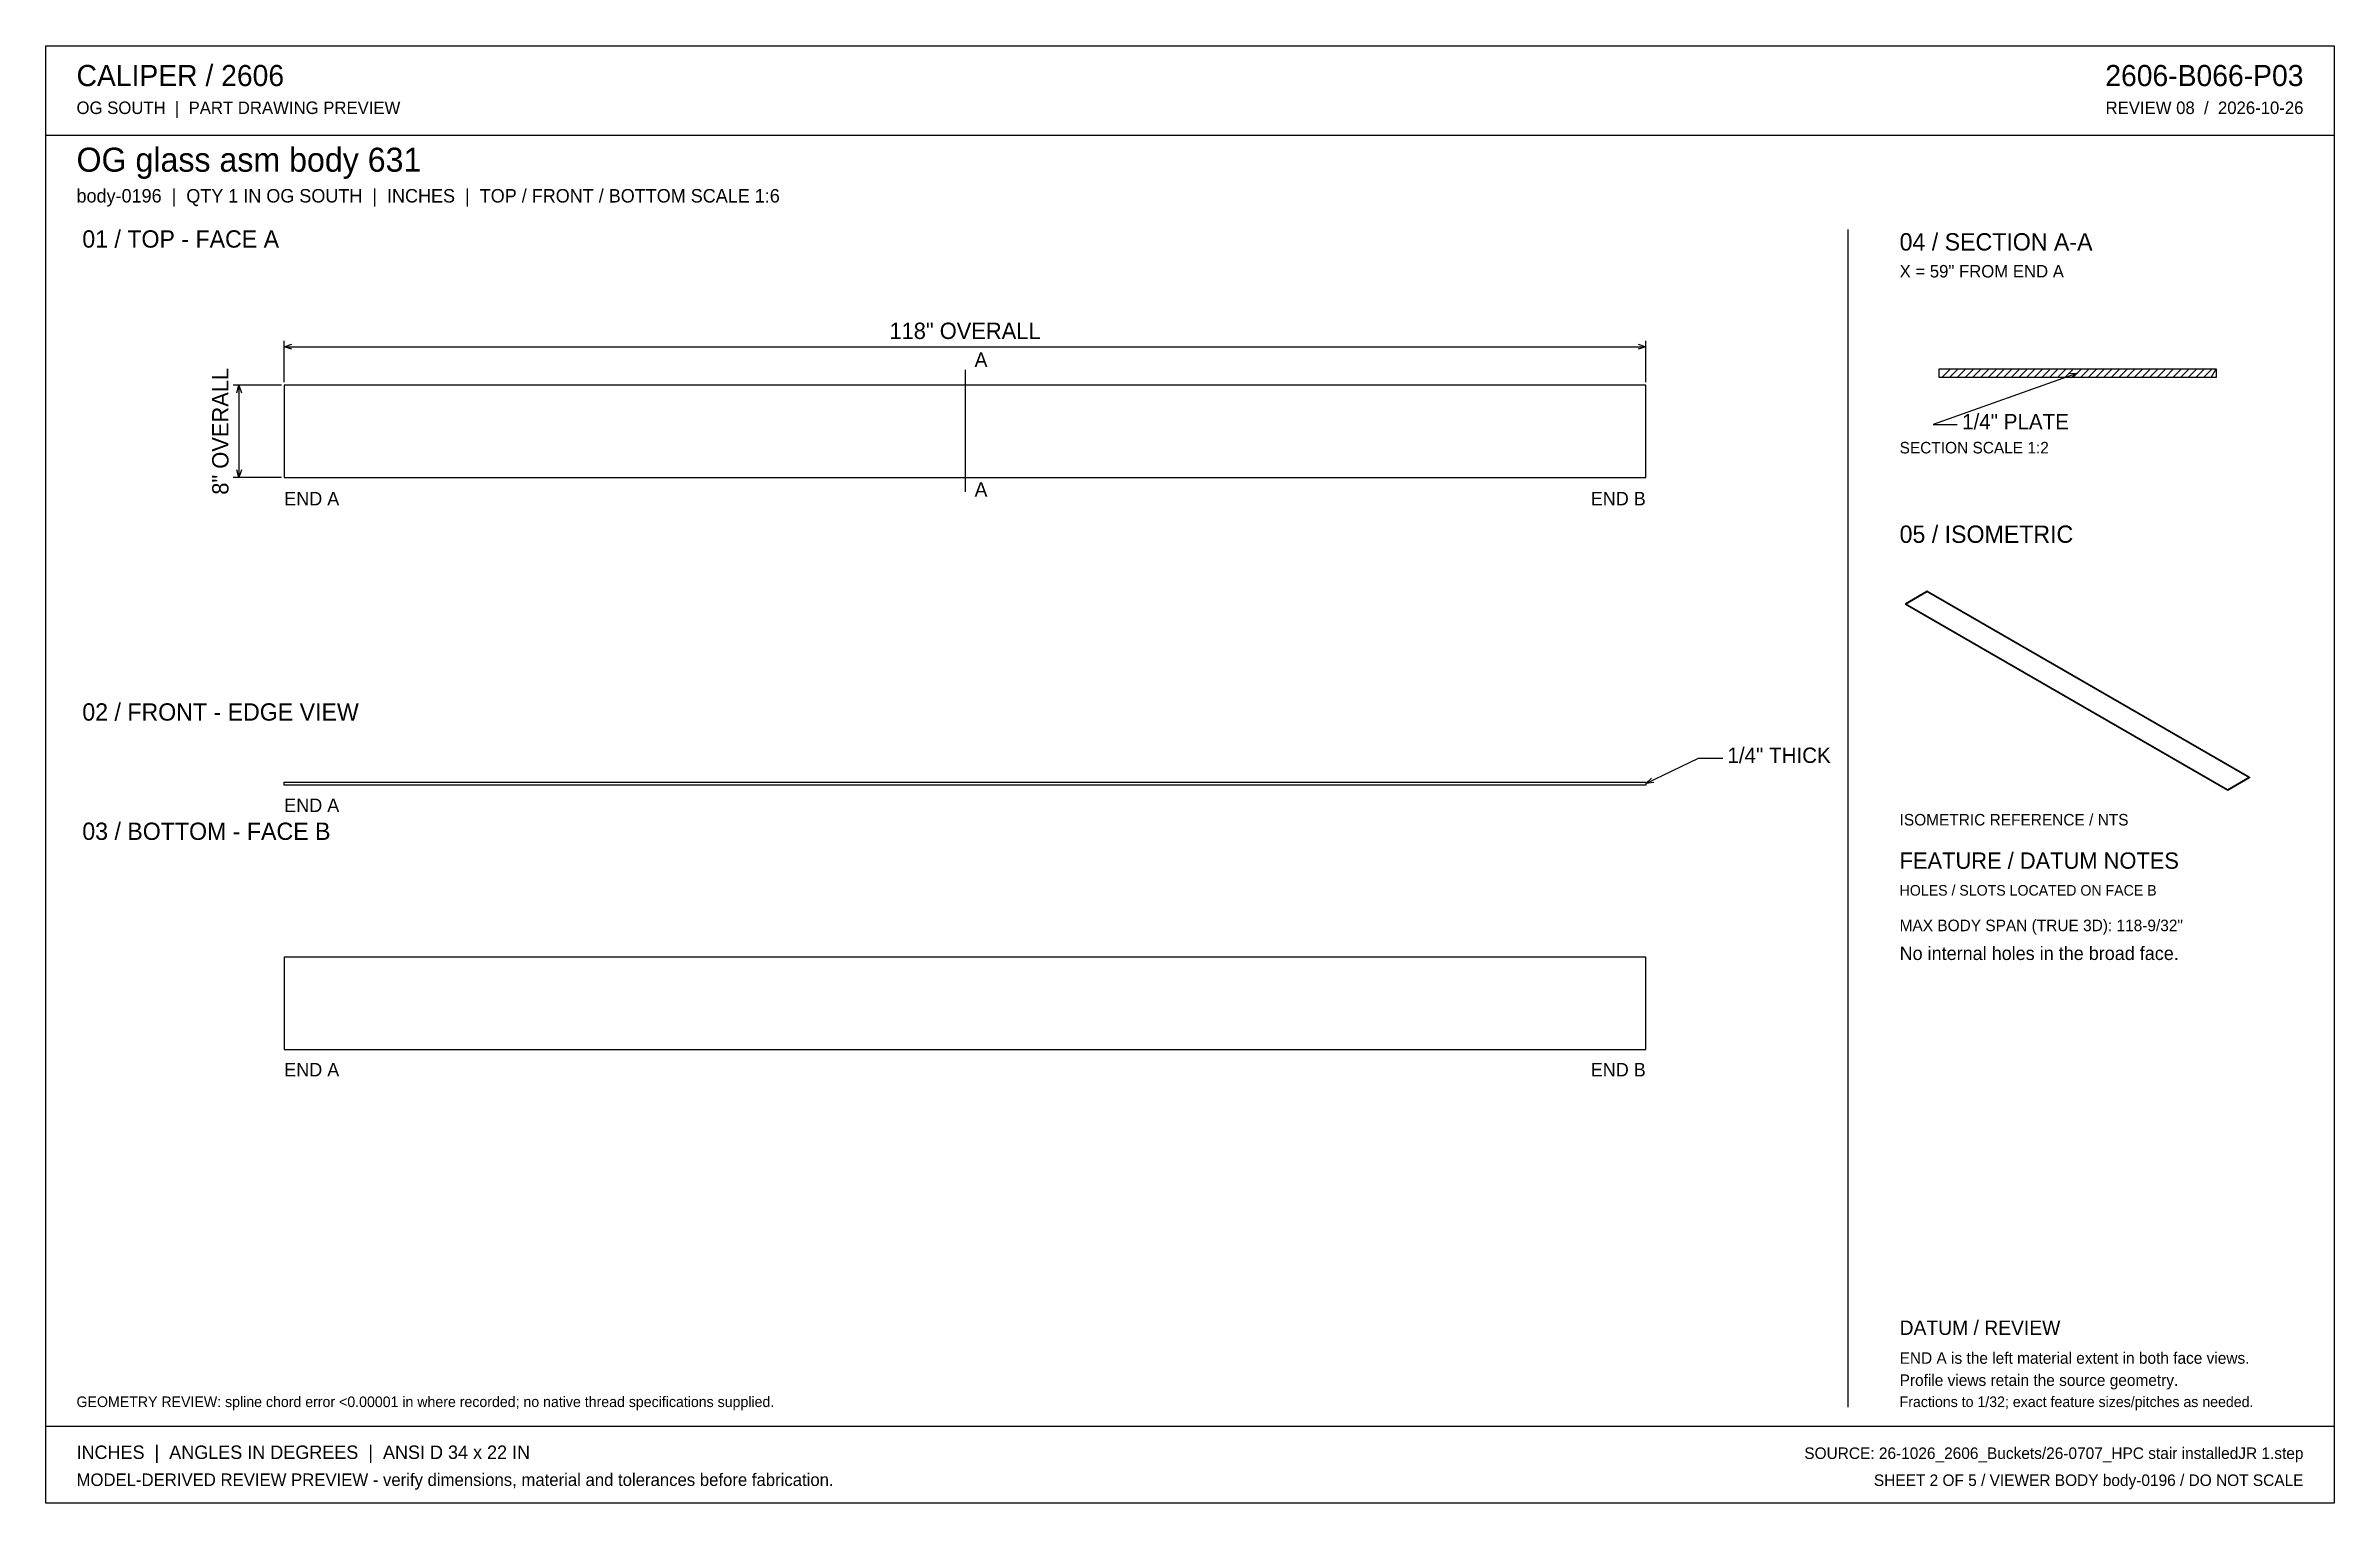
# Model space of a CAD drawing. Header units: inches. Extents: x 3 to 201, y 3 to 129.
import ezdxf
from ezdxf.enums import TextEntityAlignment as Align

# ---------------------------------------------------------------- set-up
doc = ezdxf.new("R2010")
doc.units = ezdxf.units.IN
doc.header["$MEASUREMENT"] = 0

msp = doc.modelspace()

# ---------------------------------------------------------------- linework, layer by layer
at = {"layer": 'ANNOTATION'}
for p, q in [((23.5, 100), (23.5, 103.58)), ((23.5, 103.08), (24.17, 103.29)), ((140.83, 103.29), (141.5, 103.08)), ((141.5, 100), (141.5, 103.58)), ((23.5, 103.08), (141.5, 103.08)), ((24.17, 102.88), (23.5, 103.08)), ((141.5, 103.08), (140.83, 102.88)), ((23.25, 99.75), (19.08, 99.75)), ((19.38, 99.08), (19.58, 99.75)), ((19.58, 99.75), (19.58, 91.75)), ((19.58, 99.75), (19.79, 99.08)), ((82.5, 101.08), (82.5, 90.5)), ((178.92, 100.79), (166.42, 96.33)), ((178.22, 100.76), (178.92, 100.79)), ((178.92, 100.79), (178.36, 100.37)), ((166.42, 96.33), (168.5, 96.33)), ((23.25, 91.75), (19.08, 91.75)), ((19.58, 91.75), (19.38, 92.42)), ((19.79, 92.42), (19.58, 91.75)), ((141.5, 65.21), (146.08, 67.42)), ((141.5, 65.21), (142.01, 65.69)), ((146.08, 67.42), (148.17, 67.42)), ((142.19, 65.31), (141.5, 65.21))]:
    msp.add_line(p, q, dxfattribs=at)
at = {"layer": 'OUTLINE'}
for p, q in [((2.83, 129.17), (201.17, 129.17)), ((2.83, 2.83), (2.83, 129.17)), ((201.17, 129.17), (201.17, 2.83)), ((2.83, 121.42), (201.17, 121.42)), ((159, 113.25), (159, 11.17)), ((166.92, 101.17), (190.92, 101.17)), ((166.92, 100.42), (166.92, 101.17)), ((167.17, 100.42), (167.92, 101.17)), ((167.83, 100.42), (168.58, 101.17)), ((168.5, 100.42), (169.25, 101.17)), ((169.17, 100.42), (169.92, 101.17)), ((169.83, 100.42), (170.58, 101.17)), ((170.5, 100.42), (171.25, 101.17)), ((171.17, 100.42), (171.92, 101.17)), ((171.83, 100.42), (172.58, 101.17)), ((172.5, 100.42), (173.25, 101.17)), ((173.17, 100.42), (173.92, 101.17)), ((173.83, 100.42), (174.58, 101.17)), ((174.5, 100.42), (175.25, 101.17)), ((175.17, 100.42), (175.92, 101.17)), ((175.83, 100.42), (176.58, 101.17)), ((176.5, 100.42), (177.25, 101.17)), ((177.17, 100.42), (177.92, 101.17)), ((177.83, 100.42), (178.58, 101.17)), ((178.5, 100.42), (179.25, 101.17)), ((179.17, 100.42), (179.92, 101.17)), ((179.83, 100.42), (180.58, 101.17)), ((180.5, 100.42), (181.25, 101.17)), ((181.17, 100.42), (181.92, 101.17)), ((181.83, 100.42), (182.58, 101.17)), ((182.5, 100.42), (183.25, 101.17)), ((183.17, 100.42), (183.92, 101.17)), ((183.83, 100.42), (184.58, 101.17)), ((184.5, 100.42), (185.25, 101.17)), ((185.17, 100.42), (185.92, 101.17)), ((185.83, 100.42), (186.58, 101.17)), ((186.5, 100.42), (187.25, 101.17)), ((187.17, 100.42), (187.92, 101.17)), ((187.83, 100.42), (188.58, 101.17)), ((188.5, 100.42), (189.25, 101.17)), ((189.17, 100.42), (189.92, 101.17)), ((189.83, 100.42), (190.58, 101.17)), ((190.5, 100.42), (190.92, 101.17)), ((190.92, 101.17), (190.92, 100.42)), ((23.5, 99.75), (23.5, 91.75)), ((141.5, 99.75), (23.5, 99.75)), ((141.5, 91.75), (141.5, 99.75)), ((190.92, 100.42), (166.92, 100.42)), ((23.5, 91.75), (141.5, 91.75)), ((165.89, 81.9), (164, 80.8)), ((165.89, 81.83), (164, 80.73)), ((165.89, 81.9), (165.89, 81.83)), ((193.83, 65.77), (165.89, 81.9)), ((193.83, 65.7), (165.89, 81.83)), ((164, 80.8), (164, 80.73)), ((191.94, 64.67), (164, 80.8)), ((191.94, 64.6), (164, 80.73)), ((193.83, 65.77), (191.94, 64.67)), ((193.83, 65.7), (191.94, 64.6)), ((193.83, 65.77), (193.83, 65.7)), ((23.5, 65.33), (141.5, 65.33)), ((23.5, 65.08), (23.5, 65.33)), ((141.5, 65.08), (23.5, 65.08)), ((141.5, 65.33), (141.5, 65.08)), ((191.94, 64.67), (191.94, 64.6)), ((23.5, 50.17), (23.5, 42.17)), ((141.5, 50.17), (23.5, 50.17)), ((141.5, 42.17), (141.5, 50.17)), ((23.5, 42.17), (141.5, 42.17)), ((2.83, 9.5), (201.17, 9.5)), ((201.17, 2.83), (2.83, 2.83))]:
    msp.add_line(p, q, dxfattribs=at)

# ---------------------------------------------------------------- texts
at = {"layer": 'ANNOTATION'}
for s, height, p in [('CALIPER / 2606', 1.8333, (5.5, 125.67)), ('OG SOUTH  |  PART DRAWING PREVIEW', 1.0833, (5.5, 123.25)), ('OG glass asm body 631', 2.0833, (5.5, 118.25)), ('body-0196  |  QTY 1 IN OG SOUTH  |  INCHES  |  TOP / FRONT / BOTTOM SCALE 1:6', 1.1667, (5.5, 115.58)), ('01 / TOP - FACE A', 1.5, (6, 111.67)), ('04 / SECTION A-A', 1.5, (163.5, 111.42)), ('X = 59" FROM END A', 1.0833, (163.5, 109.08)), ('A', 1.25, (83.33, 101.33)), ('1/4" PLATE', 1.333, (168.92, 95.92)), ('SECTION SCALE 1:2', 1, (163.5, 93.83)), ('A', 1.25, (83.33, 90.08)), ('END A', 1.167, (23.5, 89.33)), ('05 / ISOMETRIC', 1.5, (163.5, 86.08)), ('02 / FRONT - EDGE VIEW', 1.5, (6, 70.67)), ('1/4" THICK', 1.333, (148.58, 67)), ('END A', 1.167, (23.5, 62.75)), ('03 / BOTTOM - FACE B', 1.5, (6, 60.33)), ('ISOMETRIC REFERENCE / NTS', 1, (163.5, 61.58)), ('FEATURE / DATUM NOTES', 1.4167, (163.5, 57.83)), ('HOLES / SLOTS LOCATED ON FACE B', 0.9167, (163.5, 55.5)), ('MAX BODY SPAN (TRUE 3D): 118-9/32"', 1, (163.5, 52.42)), ('No internal holes in the broad face.', 1.1667, (163.5, 49.92)), ('END A', 1.167, (23.5, 39.83)), ('DATUM / REVIEW', 1.25, (163.5, 17.42)), ('END A is the left material extent in both face views.', 1, (163.5, 14.92)), ('Profile views retain the source geometry.', 1, (163.5, 13)), ('GEOMETRY REVIEW: spline chord error <0.00001 in where recorded; no native thread specifications supplied.', 0.91667, (5.5, 11.17)), ('Fractions to 1/32; exact feature sizes/pitches as needed.', 0.9167, (163.5, 11.17)), ('INCHES  |  ANGLES IN DEGREES  |  ANSI D 34 x 22 IN', 1.1667, (5.5, 6.67)), ('MODEL-DERIVED REVIEW PREVIEW - verify dimensions, material and tolerances before fabrication.', 1.0833, (5.5, 4.33))]:
    msp.add_text(s, height=height, dxfattribs=at).set_placement(p)
for s, height, p in [('2606-B066-P03', 1.8333, (198.5, 125.67)), ('REVIEW 08  /  2026-10-26', 1.0833, (198.5, 123.25)), ('END B', 1.167, (141.5, 89.33)), ('END B', 1.167, (141.5, 39.83)), ('SOURCE: 26-1026_2606_Buckets/26-0707_HPC stair installedJR 1.step', 1, (198.5, 6.67)), ('SHEET 2 OF 5 / VIEWER BODY body-0196 / DO NOT SCALE', 1, (198.5, 4.33))]:
    msp.add_text(s, height=height, dxfattribs=at).set_placement(p, align=Align.RIGHT)
msp.add_text('118" OVERALL', height=1.4167, dxfattribs=at).set_placement((82.5, 103.75), align=Align.CENTER)
msp.add_text('8" OVERALL', height=1.417, rotation=90, dxfattribs=at).set_placement((18.67, 95.75), align=Align.CENTER)

doc.saveas('drawing.dxf')
